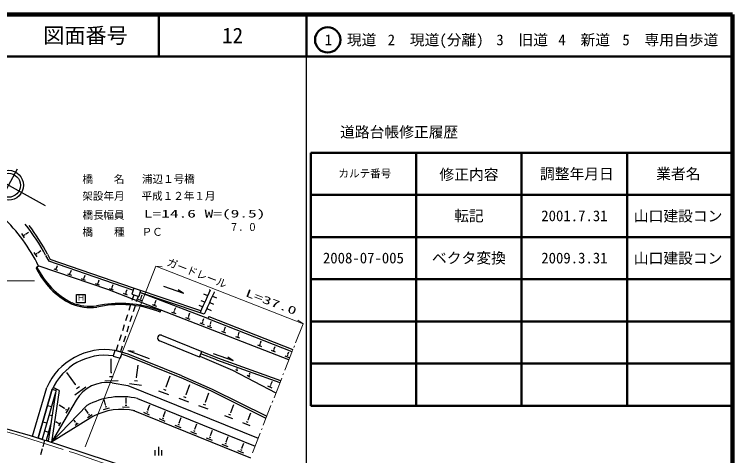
# Model space of a CAD drawing. Units: millimetres, scale not verified. Extents: x 40000 to 680000, y 20000 to 380000.
# Drawn here: x 509776 to 680000, y 275388 to 380000 of the extents above; entities that cross this region are included whole.
import ezdxf
from ezdxf.enums import TextEntityAlignment as Align

# ---------------------------------------------------------------- set-up
doc = ezdxf.new("R2010")
doc.units = ezdxf.units.MM
doc.header["$LTSCALE"] = 1000
doc.linetypes.add('CHAIN', pattern=[18.5, 12, -1.5, 3.5, -1.5])
for name, color, linetype, lineweight in [('M-BGD', 7, 'Continuous', 25), ('M-BGD-HTXT', 7, 'Continuous', 13), ('M-BMK', 2, 'CHAIN', 13), ('M-STR-HTXT', 7, 'Continuous', 13), ('M-STR-STR1', 1, 'Continuous', 25), ('M-STR-STRC', 7, 'Continuous', 25), ('M-TTL', 2, 'Continuous', 140), ('M-TTL-BAND', 7, 'Continuous', 25), ('M-TTL-FRAM', 2, 'Continuous', 50), ('M-TTL-LINE', 7, 'Continuous', 50)]:
    doc.layers.add(name, color=color, linetype=linetype, lineweight=lineweight)
doc.layers.add('M-TTL-TXT', color=7, linetype='Continuous')
doc.styles.add('ＭＳ ゴシック', font='')
doc.styles.get('ＭＳ ゴシック').set_extended_font_data('MS Gothic')

msp = doc.modelspace()

# ---------------------------------------------------------------- linework, layer by layer
at = {"layer": 'M-BGD'}
for p, q in [((517151, 334616), (495224, 346765)), ((506183, 335508), (510556, 343402)), ((511493, 328024), (512106, 327032)), ((512025, 327834), (512175, 327584)), ((512376, 327925), (512416, 327865)), ((512396, 327895), (513157, 328357)), ((514395, 323546), (515138, 322544)), ((515347, 323517), (515388, 323457)), ((515367, 323487), (516079, 324019)), ((514977, 323396), (515157, 323146)), ((517183, 322867), (517956, 321484)), ((517613, 323118), (518296, 321896)), ((537993, 315108), (518296, 321896)), ((515501, 320329), (514930, 319877)), ((515671, 320269), (515501, 320329)), ((531908, 314741), (515671, 320269)), ((537833, 314637), (517956, 321484)), ((519822, 319952), (520002, 320464)), ((520083, 319251), (519171, 319571)), ((519832, 319641), (519612, 319721)), ((519842, 319942), (519792, 319962)), ((523363, 318101), (522440, 318421)), ((523112, 318492), (522881, 318572)), ((523122, 318803), (523061, 318823)), ((523091, 318813), (523281, 319334)), ((526652, 316941), (525720, 317271)), ((526401, 317342), (526171, 317422)), ((526411, 317653), (526351, 317673)), ((526381, 317663), (526571, 318194)), ((529680, 316513), (529870, 317065)), ((529952, 315782), (529009, 316112)), ((529701, 316193), (529460, 316272)), ((529710, 316503), (529650, 316523)), ((533261, 314622), (532308, 314952)), ((533000, 315033), (532769, 315113)), ((533010, 315344), (532960, 315364)), ((532980, 315354), (533180, 315925)), ((538063, 315088), (537593, 313704)), ((553938, 309700), (537993, 315108)), ((545130, 315566), (549863, 313907)), ((574792, 298122), (531908, 314741)), ((536581, 313452), (535618, 313792)), ((536320, 313863), (536079, 313953)), ((536329, 314184), (536269, 314204)), ((536299, 314194), (536509, 314776)), ((537593, 313704), (539238, 313144)), ((538064, 313514), (537631, 312144)), ((537903, 314617), (537833, 314637)), ((539707, 314528), (539238, 313144)), ((553778, 309219), (539547, 314057)), ((555664, 307887), (539547, 314057)), ((539809, 312884), (540059, 313536)), ((548620, 314748), (549863, 313907)), ((555588, 313281), (554676, 313701)), ((555859, 313873), (555478, 313040)), ((556199, 314615), (555859, 313873)), ((556189, 314605), (556038, 314675)), ((556451, 312530), (556831, 313372)), ((556761, 313222), (557674, 312802)), ((556831, 313372), (557172, 314114)), ((557172, 314114), (557232, 314245)), ((539097, 313194), (538668, 311839)), ((539078, 312472), (540081, 312092)), ((539569, 312633), (539820, 312533)), ((539779, 312894), (539849, 312874)), ((543129, 311614), (543189, 311594)), ((543159, 311604), (543409, 312256)), ((554888, 311796), (554076, 312126)), ((555038, 312067), (554558, 311014)), ((555478, 313040), (555038, 312067)), ((555481, 310434), (556001, 311557)), ((556001, 311557), (556451, 312530)), ((556061, 311687), (556974, 311267)), ((531109, 311211), (529245, 310899)), ((531160, 310921), (529295, 310598)), ((537329, 311191), (536876, 309761)), ((538366, 310886), (537914, 309456)), ((542428, 311193), (543430, 310813)), ((542919, 311353), (543169, 311253)), ((544334, 309420), (544504, 309861)), ((547732, 309854), (547792, 309824)), ((547762, 309844), (548012, 310496)), ((554378, 310673), (553606, 310993)), ((554138, 310101), (553938, 309700)), ((554558, 311014), (554138, 310101)), ((555481, 310434), (555091, 309571)), ((555401, 310283), (556394, 309833)), ((536574, 308807), (536121, 307377)), ((537612, 308502), (537159, 307072)), ((547031, 309433), (548034, 309053)), ((547522, 309594), (547773, 309494)), ((550370, 308143), (551373, 307753)), ((550862, 308304), (551112, 308204)), ((551072, 308565), (551132, 308545)), ((551102, 308555), (551362, 309216)), ((553938, 309700), (553778, 309219)), ((554791, 308899), (553778, 309219)), ((555091, 309571), (554791, 308899)), ((555854, 308359), (555664, 307887)), ((555854, 308359), (575732, 300539)), ((535820, 306424), (535367, 304994)), ((553710, 306853), (554723, 306463)), ((554211, 307014), (554462, 306914)), ((554421, 307275), (554482, 307255)), ((554452, 307265), (554712, 307937)), ((555664, 307887), (575552, 300067)), ((556197, 306605), (556257, 306575)), ((556227, 306585), (556447, 307176)), ((536858, 306119), (536405, 304689)), ((555485, 306173), (556498, 305793)), ((555986, 306334), (556237, 306234)), ((558835, 304903), (559828, 304533)), ((559316, 305064), (559567, 304964)), ((559526, 305325), (559586, 305295)), ((559556, 305315), (559796, 305937)), ((535065, 304040), (534612, 302610)), ((536103, 303736), (535650, 302305)), ((544680, 303927), (557879, 298576)), ((562164, 303643), (563127, 303283)), ((562635, 303804), (562876, 303704)), ((562836, 304055), (562896, 304035)), ((562866, 304045), (563086, 304627)), ((534311, 301657), (533877, 300287)), ((535349, 301352), (534920, 299997)), ((553638, 298752), (544140, 302593)), ((567390, 301643), (568312, 301283)), ((567841, 301784), (568071, 301694)), ((568041, 302035), (568101, 302005)), ((568071, 302015), (568291, 302577)), ((571330, 300725), (571560, 301297)), ((533426, 299785), (533206, 299033)), ((533576, 300347), (533426, 299785)), ((533586, 300367), (533576, 300347)), ((533586, 300367), (533807, 300307)), ((533807, 300307), (535271, 299897)), ((536765, 299478), (533807, 300307)), ((535271, 299897), (535131, 299416)), ((536684, 300280), (538188, 300141)), ((536684, 300280), (541718, 298410)), ((553638, 298752), (554178, 300076)), ((556915, 299628), (561639, 297968)), ((570639, 300353), (571572, 299983)), ((571100, 300494), (571341, 300404)), ((571300, 300735), (571360, 300715)), ((574600, 299435), (574830, 300017)), ((532749, 295063), (532696, 298351)), ((533206, 299033), (533186, 298963)), ((533186, 298963), (534871, 298493)), ((535131, 299416), (534871, 298493)), ((536625, 298996), (535131, 299416)), ((542251, 296706), (536575, 299006)), ((549442, 294337), (536765, 299478)), ((553748, 298963), (561471, 295622)), ((557709, 298105), (553958, 299535)), ((557709, 298105), (572702, 292746)), ((557879, 298576), (572882, 293218)), ((560405, 298819), (561639, 297968)), ((573908, 299053), (574851, 298673)), ((574369, 299194), (574610, 299104)), ((574570, 299445), (574630, 299425)), ((538725, 293926), (539154, 296823)), ((542251, 296706), (549242, 293876)), ((524291, 292277), (522223, 295072)), ((532649, 295062), (532839, 295073)), ((561471, 295622), (571742, 290309)), ((562182, 295824), (562684, 295563)), ((562443, 295874), (562573, 295814)), ((562563, 296004), (562603, 295994)), ((562583, 295994), (562593, 296024)), ((565291, 294503), (565462, 294413)), ((565462, 294674), (565502, 294654)), ((565482, 294664), (565622, 294935)), ((531177, 293126), (534365, 293179)), ((532359, 294110), (533161, 294121)), ((538957, 293024), (538245, 293123)), ((538816, 293916), (538635, 293936)), ((545735, 291707), (546675, 294274)), ((549242, 293876), (556453, 290715)), ((549442, 294337), (556653, 291176)), ((564931, 294433), (565613, 294083)), ((570587, 292283), (570977, 293025)), ((514077, 279966), (517454, 291529)), ((515391, 279587), (518758, 291149)), ((518758, 291149), (515391, 279587)), ((519700, 291190), (517778, 278807)), ((518758, 291129), (519650, 290869)), ((520432, 290840), (518958, 291570)), ((524143, 289791), (526707, 291688)), ((524211, 292217), (524371, 292337)), ((524532, 291275), (525173, 291747)), ((532962, 292627), (536652, 292029)), ((536652, 292029), (567562, 279508)), ((539890, 292012), (537053, 292430)), ((545776, 290865), (545164, 291085)), ((545815, 291677), (545665, 291737)), ((550469, 289887), (551349, 292274)), ((556653, 291176), (569572, 284743)), ((569785, 291951), (570778, 291431)), ((570316, 292052), (570557, 291922)), ((570557, 292303), (570617, 292263)), ((519561, 290318), (516344, 279277)), ((520432, 290840), (518600, 278547)), ((546419, 289803), (543982, 290693)), ((550549, 289867), (550399, 289917)), ((555082, 288097), (555872, 290253)), ((556423, 290725), (569392, 284272)), ((524435, 288558), (518600, 278547)), ((519161, 288924), (519342, 288874)), ((531383, 287422), (531051, 288675)), ((536195, 287808), (536285, 287798)), ((536235, 287808), (536304, 289091)), ((538971, 288923), (566812, 277653)), ((551122, 288083), (548806, 288923)), ((550510, 289095), (549928, 289305)), ((555142, 288067), (555012, 288117)), ((517639, 287288), (518592, 286998)), ((518600, 278547), (526922, 287287)), ((521650, 286590), (520366, 287341)), ((521630, 286550), (521670, 286630)), ((521951, 286190), (522151, 286521)), ((522062, 285458), (522843, 286792)), ((527245, 285473), (526592, 286515)), ((530883, 286359), (532346, 286741)), ((531314, 286941), (531684, 287031)), ((531333, 287412), (531433, 287442)), ((535434, 286935), (536948, 286856)), ((536025, 287356), (536406, 287337)), ((537841, 286135), (565712, 274844)), ((541360, 286229), (541450, 286199)), ((541400, 286209), (541890, 287422)), ((555685, 286414), (553529, 287193)), ((555113, 287355), (554571, 287545)), ((561060, 285607), (561800, 287472)), ((518032, 285073), (518714, 284883)), ((528358, 284642), (518600, 278547)), ((527095, 284450), (528228, 285153)), ((527205, 285453), (527275, 285493)), ((527315, 285052), (527596, 285223)), ((540368, 285656), (541762, 285096)), ((541059, 285868), (541410, 285728)), ((544770, 284358), (545121, 284218)), ((545070, 284729), (545161, 284689)), ((545120, 284709), (545610, 285912)), ((548831, 283199), (549321, 284412)), ((561552, 284104), (559667, 284854)), ((561070, 284945), (560599, 285135)), ((561120, 285587), (560999, 285637)), ((565192, 283856), (565852, 285501)), ((516510, 283437), (517473, 283158)), ((518375, 282657), (517292, 278951)), ((520099, 283110), (519608, 283390)), ((520079, 283090), (520109, 283130)), ((520260, 282890), (520370, 283070)), ((520320, 282479), (520751, 283221)), ((524270, 283305), (523978, 283776)), ((524180, 282623), (524921, 283095)), ((524249, 283295), (524290, 283325)), ((524320, 283024), (524500, 283144)), ((544078, 284156), (545472, 283586)), ((547799, 282646), (549193, 282086)), ((548491, 282857), (548842, 282707)), ((548791, 283219), (548881, 283179)), ((552552, 281699), (553042, 282902)), ((565654, 282473), (563919, 283164)), ((565202, 283255), (564771, 283425)), ((565252, 283837), (565141, 283877)), ((516913, 281232), (517876, 280952)), ((551520, 281146), (552914, 280576)), ((552212, 281347), (552553, 281207)), ((552512, 281709), (552592, 281679)), ((556263, 280188), (556753, 281392)), ((515391, 279587), (516354, 279307)), ((555231, 279636), (556625, 279066)), ((555922, 279837), (556273, 279697)), ((556223, 280208), (556313, 280168)), ((559984, 278678), (560474, 279892)), ((516926, 279069), (517292, 278951)), ((517292, 278951), (526011, 276158)), ((517316, 279027), (517788, 278887)), ((558952, 278126), (560346, 277566)), ((559643, 278337), (559984, 278197)), ((559944, 278698), (560024, 278668)), ((563705, 277178), (564195, 278382)), ((526011, 276158), (538687, 271940)), ((543100, 276650), (543101, 275447)), ((543901, 277453), (543903, 275448)), ((544705, 275448), (544704, 276651)), ((562662, 276626), (564057, 276056)), ((563354, 276827), (563705, 276687)), ((563654, 277198), (563745, 277158))]:
    msp.add_line(p, q, dxfattribs=at)
for radius in [3549, 2837]:
    msp.add_circle((508374, 339480), radius, dxfattribs=at)
for centre, radius, start, end in [((480299, 303392), 39068, 25.69468, 46.91371), ((479237, 303461), 42617, 27.11368, 38.96692), ((479237, 303461), 43118, 27.11368, 37.89127), ((531554, 327824), 18426, 205.52808, 243.16031), ((531554, 327824), 18126, 205.52808, 243.16031), ((527700, 322105), 11308, 247.42988, 277.90006), ((527700, 322105), 11609, 247.42988, 277.90006), ((534954, 285611), 25885, 68.4942, 98.52608), ((534954, 285611), 25584, 68.4942, 98.52608), ((544410, 303265), 712, 67.94128, 247.94128), ((531255, 285447), 15078, 81.12302, 156.19416), ((531255, 285447), 13724, 81.80515, 156.19416), ((531677, 284335), 8381, 81.18376, 149.79058), ((535128, 272127), 17233, 77.09653, 118.41435), ((535128, 272127), 14226, 77.09653, 118.41435)]:
    msp.add_arc(centre, radius, start, end, dxfattribs=at)
at = {"layer": 'M-BGD-HTXT'}
for p, q in [((576428, 302145), (578192, 306647)), ((575991, 301027), (576137, 301400)), ((573876, 295627), (575699, 300282)), ((573438, 294509), (573584, 294882)), ((571323, 289109), (573146, 293764)), ((570885, 287991), (571031, 288364)), ((568770, 282591), (570594, 287246)), ((568333, 281473), (568478, 281846)), ((566217, 276073), (568041, 280729))]:
    msp.add_line(p, q, dxfattribs=at)
at = {"layer": 'M-BMK'}
for p, q in [((504251, 282002), (509946, 280493)), ((509946, 280493), (524086, 275946)), ((524086, 275946), (543141, 269418))]:
    msp.add_line(p, q, dxfattribs=at)
at = {"layer": 'M-STR-HTXT'}
for p, q in [((543311, 320306), (526541, 277492)), ((578192, 306647), (543311, 320306)), ((543311, 320306), (544805, 320147)), ((489061, 316826), (514542, 316851)), ((576978, 307538), (578192, 306647))]:
    msp.add_line(p, q, dxfattribs=at)
at = {"layer": 'M-STR-STR1'}
for p, q in [((513937, 280026), (502306, 283259)), ((513937, 280026), (514081, 279980)), ((514081, 279980), (516926, 279069)), ((516926, 279069), (516513, 277483)), ((516387, 276999), (516009, 275547))]:
    msp.add_line(p, q, dxfattribs=at)
at = {"layer": 'M-STR-STRC'}
for p, q in [((524520, 313611), (526525, 313613)), ((524522, 311606), (524520, 313611)), ((526525, 313613), (526527, 311608)), ((526527, 311608), (524522, 311606))]:
    msp.add_line(p, q, dxfattribs=at)
at = {"layer": 'M-TTL'}
for p, q in [((680000, 380000), (40000, 380000)), ((680000, 20000), (680000, 380000))]:
    msp.add_line(p, q, dxfattribs=at)
at = {"layer": 'M-TTL-BAND'}
msp.add_line((579000, 20000), (579000, 370000), dxfattribs=at)
at = {"layer": 'M-TTL-FRAM'}
for p, q in [((580000, 347197), (580000, 287197)), ((580000, 347197), (680000, 347197)), ((580000, 287197), (680000, 287197))]:
    msp.add_line(p, q, dxfattribs=at)
at = {"layer": 'M-TTL-LINE'}
for p, q in [((543997, 380000), (543997, 370000)), ((579000, 380000), (579000, 370000)), ((40000, 370000), (680000, 370000)), ((605000, 347197), (605000, 287197)), ((630000, 347197), (630000, 287197)), ((655000, 347197), (655000, 287197)), ((580000, 337197), (680000, 337197)), ((580000, 327197), (680000, 327197)), ((580000, 317197), (680000, 317197)), ((580000, 307197), (680000, 307197)), ((580000, 297197), (680000, 297197))]:
    msp.add_line(p, q, dxfattribs=at)
msp.add_circle((584031, 373958), 3000, dxfattribs=at)

# ---------------------------------------------------------------- texts
at = {"layer": 'M-BGD', "style": 'ＭＳ ゴシック'}
for s, p in [('橋', (525918, 339467)), ('名', (533367, 339475)), ('浦辺１号橋', (540024, 339481)), ('架設年月', (525892, 335457)), ('平成１２年１月', (539927, 335471)), ('橋', (525927, 330946)), ('長', (528473, 330948)), ('幅', (530869, 330951)), ('員', (533375, 330953)), ('橋\u3000\u3000種', (525900, 326936)), ('ＰＣ', (539936, 326950))]:
    msp.add_text(s, height=1833, rotation=0.057, dxfattribs=at).set_placement(p, align=Align.BOTTOM_LEFT)
for s, width, p in [('L=14.6 W=(9.5)', 1.65, (540459, 331272)), ('７．０', 0.85, (560751, 328095))]:
    msp.add_text(s, height=1833, rotation=0.057, dxfattribs=dict(at, width=width)).set_placement(p, align=Align.BOTTOM_LEFT)
at = {"layer": 'M-STR-HTXT', "style": 'ＭＳ ゴシック'}
msp.add_text('ガードレール', height=1833, rotation=338.607, dxfattribs=at).set_placement((545532, 320007), align=Align.BOTTOM_LEFT)
at = {"layer": 'M-STR-HTXT', "style": 'ＭＳ ゴシック', "width": 1.7}
msp.add_text('L=37.0', height=1833, rotation=339.149, dxfattribs=at).set_placement((564173, 312725), align=Align.BOTTOM_LEFT)
at = {"layer": 'M-STR-STRC', "style": 'ＭＳ ゴシック'}
msp.add_text('Ｈ', height=1320, rotation=0.057, dxfattribs=at).set_placement((524621, 311708), align=Align.BOTTOM_LEFT)
at = {"layer": 'M-TTL-TXT', "style": 'ＭＳ ゴシック'}
for s, height, p in [('図面番号', 3666, (526622, 375000)), ('12', 3666, (561497, 375000)), ('1\u3000現道', 2566, (589448, 373958)), ('2\u3000現道(分離)', 2566, (609619, 373958)), ('3\u3000旧道', 2566, (630121, 373958)), ('4\u3000新道', 2566, (644824, 373958)), ('5\u3000専用自歩道', 2566, (665228, 373958)), ('道路台帳修正履歴', 2566, (600968, 352113)), ('調整年月日', 2566, (643089, 342197)), ('業者名', 2566, (667134, 342197)), ('カルテ番号', 1833, (592839, 342277)), ('修正内容', 2566, (617509, 342023)), ('転記', 2566, (617500, 332245)), ('山口建設コン', 2566, (667077, 332189)), ('2001.7.31', 2566, (642500, 332245)), ('2008-07-005', 2566, (592500, 322245)), ('ベクタ変換', 2566, (617500, 322245)), ('2009.3.31', 2566, (642500, 322245)), ('山口建設コン', 2566, (667077, 322189))]:
    msp.add_text(s, height=height, dxfattribs=at).set_placement(p, align=Align.MIDDLE_CENTER)

doc.saveas('drawing.dxf')
